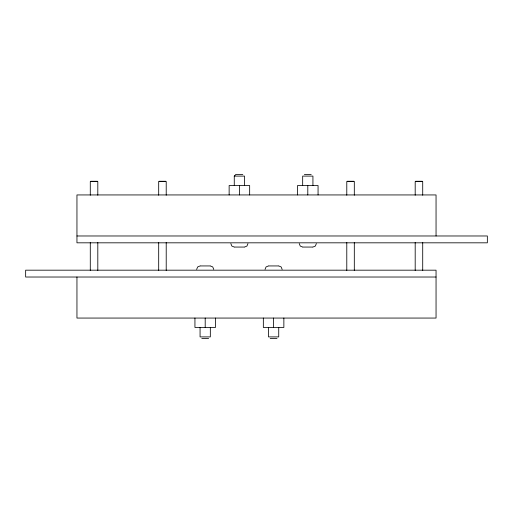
<?xml version="1.0" encoding="UTF-8"?>
<svg xmlns="http://www.w3.org/2000/svg" width="513" height="513" viewBox="0 0 513 513"><rect width="100%" height="100%" fill="white"/><g stroke="black" fill="none" stroke-linecap="round" stroke-linejoin="round"><path stroke-width="0.77" d="M196.652 269.363L197.652 266.946L200.07 265.939M247.952 243.637L246.945 246.054L244.528 247.061M265.048 269.363L266.055 266.946L268.472 265.939M316.348 243.637L315.348 246.054L312.93 247.061M234.268 185.623L234.268 176.094L235.98 174.382L242.822 174.382M304.382 174.382L311.218 174.382M234.268 176.094L244.528 176.094L244.528 185.623M90.628 181.262L97.47 181.262M159.03 181.262L165.872 181.262M347.128 181.262L353.97 181.262M415.53 181.262L422.372 181.262M76.95 235.98L487.35 235.98L487.35 242.822L76.95 242.822L76.95 194.94L436.05 194.94L436.05 235.98M234.614 247.061L244.188 247.061M303.01 247.061L312.59 247.061M200.41 265.939L209.99 265.939M268.812 265.939L278.386 265.939M436.05 277.02L25.65 277.02L25.65 270.178L436.05 270.178L436.05 318.06L76.95 318.06L76.95 277.02M201.782 338.618L208.618 338.618M270.178 338.618L277.02 338.618M302.67 247.061L300.252 246.054L299.252 243.637M234.268 247.061L231.85 246.054L230.85 243.637M278.732 265.939L281.15 266.946L282.15 269.363M210.33 265.939L212.748 266.946L213.748 269.363M422.712 195.216L422.712 181.602L415.19 181.602L415.19 195.216M422.712 242.457L422.712 270.479M415.19 242.457L415.19 270.479M354.31 195.216L354.31 181.602L346.788 181.602L346.788 195.216M354.31 242.457L354.31 270.479M346.788 242.457L346.788 270.479M318.06 194.94L318.06 185.533L297.54 185.533L297.54 194.94M312.93 185.623L312.93 176.094L302.67 176.094L302.67 185.623M307.8 185.533L307.8 194.94M283.862 318.06L283.862 327.467L263.342 327.467L263.342 318.06M278.732 327.377L278.732 336.906L268.472 336.906L268.472 327.377M273.602 318.06L273.602 327.467M249.658 194.94L249.658 185.533L229.138 185.533L229.138 194.94M239.398 185.533L239.398 194.94M215.46 318.06L215.46 327.467L194.94 327.467L194.94 318.06M210.33 327.377L210.33 336.906L200.07 336.906L200.07 327.377M205.2 318.06L205.2 327.467M166.212 195.216L166.212 181.602L158.69 181.602L158.69 195.216M166.212 242.457L166.212 270.479M158.69 242.457L158.69 270.479M97.81 195.216L97.81 181.602L90.288 181.602L90.288 195.216M97.81 242.457L97.81 270.479M90.288 242.457L90.288 270.479"/></g></svg>
